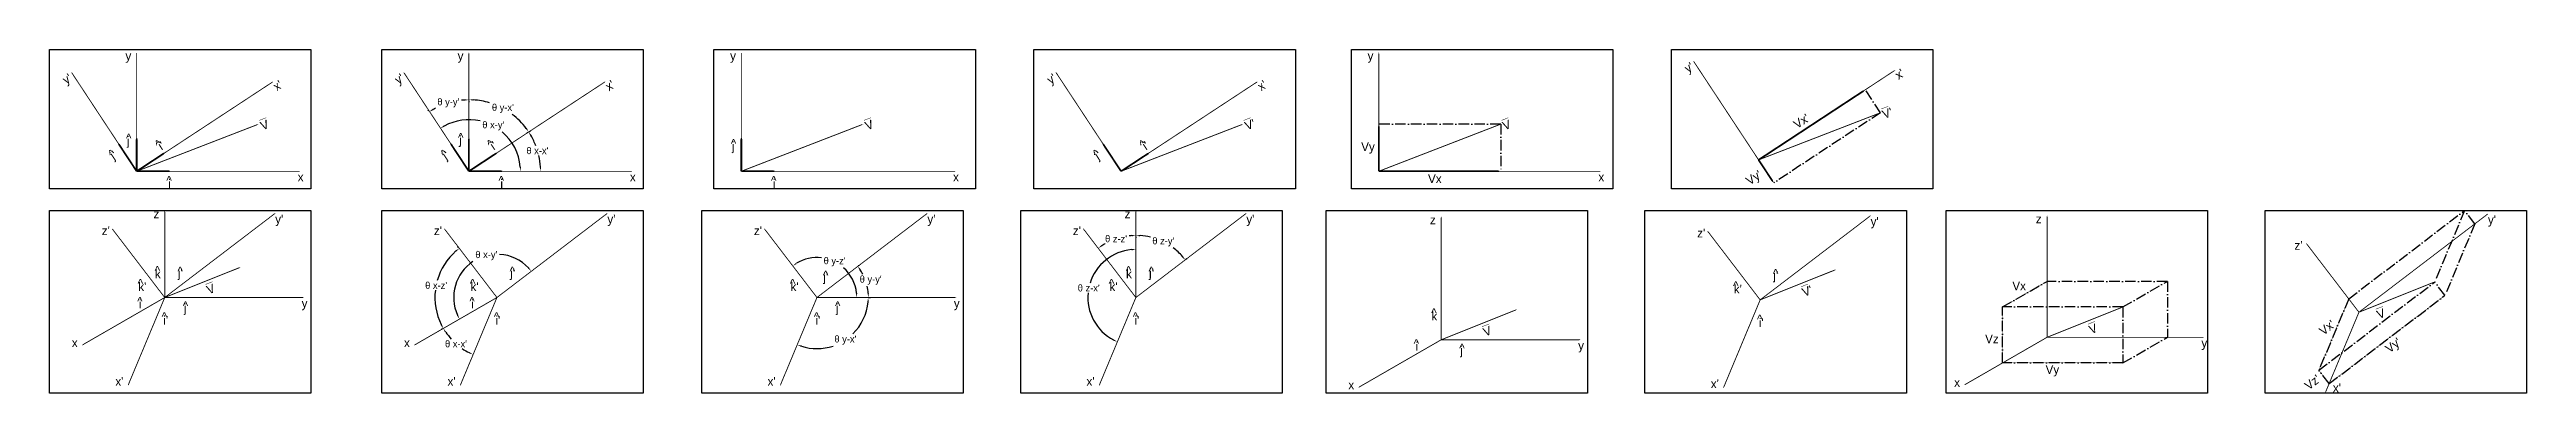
# Model space of a CAD drawing. Header units: millimetres. Extents: x 568 to 1989, y 62 to 261.
import ezdxf

# ---------------------------------------------------------------- set-up
doc = ezdxf.new("R2010")
doc.units = ezdxf.units.MM
doc.header["$LTSCALE"] = 0.5
doc.linetypes.add('ACAD_ISO10W100', pattern=[18, 12, -3, 0, -3])
doc.layers.add('t3', color=1, linetype='Continuous', plot=False)
doc.styles.add('ComciSans', font='comic.ttf')
doc.styles.get("Standard").update_dxf_attribs({"font": 'arial.ttf'})
doc.dimstyles.new('ISO-25', dxfattribs={"dimtxt": 2.5, "dimasz": 2.5, "dimexe": 1.25, "dimexo": 0.625, "dimtad": 1, "dimtih": 1, "dimtoh": 1, "dimtxsty": 'Standard', "dimcen": 2.5, "dimadec": 0, "dimazin": 0, "dimtfac": 1, "dimtmove": 0, "dimatfit": 3, "dimfxl": 1, "dimarcsym": 0})

# ---------------------------------------------------------------- blocks, each defined once
blk = doc.blocks.new('*D42')
at = {"color": 0, "lineweight": -2, "transparency": 16777216}
for start, end in [(77.5061, 118.5026), (4.8392, 49.7661)]:
    blk.add_arc((808.7, 190.6), 29.6, start, end, dxfattribs=at)
at = {"color": 0, "transparency": 16777216}
for points in [[(794.8, 216.3), (794.3, 217), (792.4, 215.3)], [(838.6, 193.1), (837.8, 193.1), (838.3, 190.6)]]:
    blk.add_solid(points, dxfattribs=at)
at = {"layer": 'Defpoints', "color": 0, "transparency": 16777216}
for p in [(792.4, 215.3), (831, 210.1), (808.7, 190.6), (808.7, 190.6), (838.3, 190.6)]:
    blk.add_point(p, dxfattribs=at)
at = {"color": 0, "transparency": 16777216, "insert": (822.7, 216.7), "char_height": 2, "attachment_point": 5}
blk.add_mtext("{\\fSymbol|b0|i0|c2|p18;\\H2x;q \\fComic Sans MS|b0|i0|c0|p66;x-y'}", dxfattribs=at)
blk = doc.blocks.new('*D46')
at = {"color": 0, "lineweight": -2, "transparency": 16777216}
blk.add_line((843.5, 213.5), (844, 213.9), dxfattribs=at)
for start, end in [(20.6999, 29.8533), (3.4885, 12.7252)]:
    blk.add_arc((808.7, 190.6), 41.1, start, end, dxfattribs=at)
at = {"color": 0, "transparency": 16777216}
for points in [[(843.9, 210.8), (844.7, 211.3), (843, 213.2)], [(850.1, 193.1), (849.3, 193.1), (849.8, 190.6)]]:
    blk.add_solid(points, dxfattribs=at)
at = {"layer": 'Defpoints', "color": 0, "transparency": 16777216}
for p in [(843, 213.2), (808.7, 190.6), (808.7, 190.6), (849, 198.5), (849.8, 190.6)]:
    blk.add_point(p, dxfattribs=at)
at = {"color": 0, "transparency": 16777216, "insert": (848, 202.4), "char_height": 2, "attachment_point": 5}
blk.add_mtext("{\\fSymbol|b0|i0|c2|p18;\\H2x;q \\fComic Sans MS|b0|i0|c0|p66;x-x'}", dxfattribs=at)
blk = doc.blocks.new('*D47')
at = {"color": 0, "lineweight": -2, "transparency": 16777216}
for p, q in [((808.7, 231), (808.7, 230.4)), ((842.5, 212.8), (841.9, 212.5))]:
    blk.add_line(p, q, dxfattribs=at)
for start, end in [(73.2407, 86.5111), (36.8308, 52.7496)]:
    blk.add_arc((808.7, 190.6), 41.1, start, end, dxfattribs=at)
at = {"color": 0, "transparency": 16777216}
for points in [[(811.2, 231.2), (811.2, 232), (808.7, 231.7)], [(841.9, 215.5), (841.2, 215), (843, 213.2)]]:
    blk.add_solid(points, dxfattribs=at)
at = {"layer": 'Defpoints', "color": 0, "transparency": 16777216}
for p in [(808.7, 231.7), (833.8, 223.1), (843, 213.2), (808.7, 190.6)]:
    blk.add_point(p, dxfattribs=at)
at = {"color": 0, "transparency": 16777216, "insert": (828.2, 226.7), "char_height": 2, "attachment_point": 5}
blk.add_mtext("{\\fSymbol|b0|i0|c2|p18;\\H2x;q \\fComic Sans MS|b0|i0|c0|p66;y-x'}", dxfattribs=at)
blk = doc.blocks.new('*D48')
at = {"color": 0, "lineweight": -2, "transparency": 16777216}
for p, q in [((808.7, 231), (808.7, 230.4)), ((785.8, 225.4), (785.4, 225.9))]:
    blk.add_line(p, q, dxfattribs=at)
for start, end in [(93.491, 96.0444), (117.9337, 119.8509)]:
    blk.add_arc((808.7, 190.6), 41, start, end, dxfattribs=at)
at = {"color": 0, "transparency": 16777216}
for points in [[(806.2, 232), (806.2, 231.2), (808.7, 231.6)], [(788.5, 225.8), (788, 226.6), (786.1, 224.9)]]:
    blk.add_solid(points, dxfattribs=at)
at = {"layer": 'Defpoints', "color": 0, "transparency": 16777216}
for p in [(800.8, 230.9), (808.7, 231.6), (786.1, 224.9), (808.7, 190.6)]:
    blk.add_point(p, dxfattribs=at)
at = {"color": 0, "transparency": 16777216, "insert": (796.9, 229.9), "char_height": 2, "attachment_point": 5}
blk.add_mtext("{\\fSymbol|b0|i0|c2|p18;\\H2x;q \\fComic Sans MS|b0|i0|c0|p66;y-y'}", dxfattribs=at)
blk = doc.blocks.new('*D58')
at = {"color": 0, "lineweight": -2, "transparency": 16777216}
for p, q in [((802.8, 146.8), (802.4, 147.3)), ((793.5, 100), (792.9, 99.7))]:
    blk.add_line(p, q, dxfattribs=at)
for start, end in [(131.4, 164.0779), (173.2211, 205.9722)]:
    blk.add_arc((824.8, 118.1), 35.6, start, end, dxfattribs=at)
at = {"color": 0, "transparency": 16777216}
for points in [[(801, 145.1), (801.5, 144.4), (803.2, 146.3)], [(793.2, 102.7), (792.4, 102.3), (794, 100.3)]]:
    blk.add_solid(points, dxfattribs=at)
at = {"layer": 'Defpoints', "color": 0, "transparency": 16777216}
for p in [(803.2, 146.3), (792.6, 133.1), (824.8, 118.1), (794, 100.3)]:
    blk.add_point(p, dxfattribs=at)
at = {"color": 0, "transparency": 16777216, "insert": (789.9, 125), "char_height": 2, "attachment_point": 5}
blk.add_mtext("{\\fSymbol|b0|i0|c2|p18;\\H2x;q \\fComic Sans MS|b0|i0|c0|p66;x-z'}", dxfattribs=at)
blk = doc.blocks.new('*D59')
at = {"color": 0, "lineweight": -2, "transparency": 16777216}
for start, end in [(43.1517, 86.4441), (123.6861, 204.2205)]:
    blk.add_arc((824.8, 118.1), 24.8, start, end, dxfattribs=at)
at = {"color": 0, "transparency": 16777216}
for points in [[(843.2, 135.3), (842.6, 134.8), (844.5, 133.1)], [(802.5, 108.1), (801.8, 107.7), (803.3, 105.7)]]:
    blk.add_solid(points, dxfattribs=at)
at = {"layer": 'Defpoints', "color": 0, "transparency": 16777216}
for p in [(884.4, 163.6), (802.8, 129.5), (824.8, 118.1), (824.8, 118.1), (803.3, 105.7)]:
    blk.add_point(p, dxfattribs=at)
at = {"color": 0, "transparency": 16777216, "insert": (818.7, 142.1), "char_height": 2, "attachment_point": 5}
blk.add_mtext("{\\fSymbol|b0|i0|c2|p18;\\H2x;q \\fComic Sans MS|b0|i0|c0|p66;x-y'}", dxfattribs=at)
blk = doc.blocks.new('*D61')
at = {"color": 0, "lineweight": -2, "transparency": 16777216}
for start, end in [(314.4057, 355.125), (252.2472, 288.2362)]:
    blk.add_arc((1008.4, 118.1), 29.4, start, end, dxfattribs=at)
at = {"color": 0, "transparency": 16777216}
for points in [[(1037.3, 115.6), (1038.1, 115.5), (1037.8, 118.1)], [(999.3, 89.7), (999.6, 90.5), (997.1, 90.9)]]:
    blk.add_solid(points, dxfattribs=at)
at = {"layer": 'Defpoints', "color": 0, "transparency": 16777216}
for p in [(1008.4, 118.1), (1008.4, 118.1), (1083.4, 118.1), (997.1, 90.9), (1015.9, 89.7)]:
    blk.add_point(p, dxfattribs=at)
at = {"color": 0, "transparency": 16777216, "insert": (1024.7, 93.6), "char_height": 2, "attachment_point": 5}
blk.add_mtext("{\\fSymbol|b0|i0|c2|p18;\\H2x;q \\fComic Sans MS|b0|i0|c0|p66;y-x'}", dxfattribs=at)
blk = doc.blocks.new('*D62')
at = {"color": 0, "lineweight": -2, "transparency": 16777216}
for p, q in [((1032.3, 136.4), (1032.8, 136.7)), ((1038.4, 118.1), (1039.1, 118.1))]:
    blk.add_line(p, q, dxfattribs=at)
for start, end in [(27.0271, 32.5175), (4.8547, 12.7102)]:
    blk.add_arc((1008.4, 118.1), 29.5, start, end, dxfattribs=at)
at = {"color": 0, "transparency": 16777216}
for points in [[(1032.9, 133.7), (1033.6, 134.2), (1031.8, 136)], [(1038.2, 120.6), (1037.4, 120.5), (1037.9, 118.1)]]:
    blk.add_solid(points, dxfattribs=at)
at = {"layer": 'Defpoints', "color": 0, "transparency": 16777216}
for p in [(1031.8, 136), (1035.2, 130.5), (1008.4, 118.1), (1037.8, 118.1)]:
    blk.add_point(p, dxfattribs=at)
at = {"color": 0, "transparency": 16777216, "insert": (1039.2, 128), "char_height": 2, "attachment_point": 5}
blk.add_mtext("{\\fSymbol|b0|i0|c2|p18;\\H2x;q \\fComic Sans MS|b0|i0|c0|p66;y-y'}", dxfattribs=at)
blk = doc.blocks.new('*D63')
at = {"color": 0, "lineweight": -2, "transparency": 16777216}
for start, end in [(83.3677, 121.1088), (6.2633, 48.1768)]:
    blk.add_arc((1008.4, 118.1), 22.9, start, end, dxfattribs=at)
at = {"color": 0, "transparency": 16777216}
for points in [[(996.8, 137.3), (996.3, 138), (994.5, 136.2)], [(1031.5, 120.6), (1030.7, 120.5), (1031.3, 118.1)]]:
    blk.add_solid(points, dxfattribs=at)
at = {"layer": 'Defpoints', "color": 0, "transparency": 16777216}
for p in [(994.5, 136.2), (1025.3, 133.5), (1008.4, 118.1), (1008.4, 118.1), (1035.9, 118.1)]:
    blk.add_point(p, dxfattribs=at)
at = {"color": 0, "transparency": 16777216, "insert": (1018.5, 138.6), "char_height": 2, "attachment_point": 5}
blk.add_mtext("{\\fSymbol|b0|i0|c2|p18;\\H2x;q \\fComic Sans MS|b0|i0|c0|p66;y-z'}", dxfattribs=at)
blk = doc.blocks.new('*D64')
at = {"color": 0, "lineweight": -2, "transparency": 16777216}
for start, end in [(119.6342, 123.3474), (94.0248, 96.2182)]:
    blk.add_arc((1191.4, 118.1), 35.6, start, end, dxfattribs=at)
at = {"color": 0, "transparency": 16777216}
for points in [[(1172, 147.5), (1171.6, 148.1), (1169.8, 146.4)], [(1188.9, 154), (1188.9, 153.2), (1191.4, 153.7)]]:
    blk.add_solid(points, dxfattribs=at)
at = {"layer": 'Defpoints', "color": 0, "transparency": 16777216}
for p in [(1169.8, 146.4), (1183.7, 152.8), (1191.4, 153.7), (1191.4, 118.1), (1191.4, 118.1)]:
    blk.add_point(p, dxfattribs=at)
at = {"color": 0, "transparency": 16777216, "insert": (1180, 151.8), "char_height": 2, "attachment_point": 5}
blk.add_mtext("{\\fSymbol|b0|i0|c2|p18;\\H2x;q \\fComic Sans MS|b0|i0|c0|p66;z-z'}", dxfattribs=at)
blk = doc.blocks.new('*D65')
at = {"color": 0, "lineweight": -2, "transparency": 16777216}
for p, q in [((1191.4, 153), (1191.4, 152.4)), ((1220.1, 140), (1220.6, 140.4))]:
    blk.add_line(p, q, dxfattribs=at)
for start, end in [(76.5534, 85.9742), (41.3979, 53.0523)]:
    blk.add_arc((1191.4, 118.1), 35.6, start, end, dxfattribs=at)
at = {"color": 0, "transparency": 16777216}
for points in [[(1193.8, 153.1), (1193.9, 154), (1191.4, 153.7)], [(1218.4, 141.9), (1217.7, 141.3), (1219.6, 139.7)]]:
    blk.add_solid(points, dxfattribs=at)
at = {"layer": 'Defpoints', "color": 0, "transparency": 16777216}
for p in [(1191.4, 153.7), (1211.8, 147.2), (1219.6, 139.7), (1191.4, 118.1)]:
    blk.add_point(p, dxfattribs=at)
at = {"color": 0, "transparency": 16777216, "insert": (1207.1, 150), "char_height": 2, "attachment_point": 5}
blk.add_mtext("{\\fSymbol|b0|i0|c2|p18;\\H2x;q \\fComic Sans MS|b0|i0|c0|p66;z-y'}", dxfattribs=at)
blk = doc.blocks.new('*D66')
at = {"color": 0, "lineweight": -2, "transparency": 16777216}
for start, end in [(95.1914, 162.7289), (174.5213, 242.1807)]:
    blk.add_arc((1191.4, 118.1), 27.6, start, end, dxfattribs=at)
at = {"color": 0, "transparency": 16777216}
for points in [[(1188.8, 146), (1188.9, 145.1), (1191.4, 145.7)], [(1178.7, 94), (1178.3, 93.3), (1180.7, 92.6)]]:
    blk.add_solid(points, dxfattribs=at)
at = {"layer": 'Defpoints', "color": 0, "transparency": 16777216}
for p in [(1191.4, 153.7), (1169.5, 134.9), (1191.4, 118.1), (1191.4, 118.1), (1177.7, 85.2)]:
    blk.add_point(p, dxfattribs=at)
at = {"color": 0, "transparency": 16777216, "insert": (1164.3, 123.5), "char_height": 2, "attachment_point": 5}
blk.add_mtext("{\\fSymbol|b0|i0|c2|p18;\\H2x;q \\fComic Sans MS|b0|i0|c0|p66;z-x'}", dxfattribs=at)
blk = doc.blocks.new('*D73')
at = {"color": 0, "lineweight": -2, "transparency": 16777216}
for start, end in [(214.0351, 222.3823), (235.9075, 243.3371)]:
    blk.add_arc((824.8, 118.1), 35.5, start, end, dxfattribs=at)
at = {"color": 0, "transparency": 16777216}
for points in [[(795, 98), (795.7, 98.4), (794, 100.3)], [(809, 86.7), (808.7, 86), (811.1, 85.3)]]:
    blk.add_solid(points, dxfattribs=at)
at = {"layer": 'Defpoints', "color": 0, "transparency": 16777216}
for p in [(824.8, 118.1), (824.8, 118.1), (794, 100.3), (798.6, 94.1), (811.1, 85.3)]:
    blk.add_point(p, dxfattribs=at)
at = {"color": 0, "transparency": 16777216, "insert": (801.3, 91.4), "char_height": 2, "attachment_point": 5}
blk.add_mtext("{\\fSymbol|b0|i0|c2|p18;\\H2x;q \\fComic Sans MS|b0|i0|c0|p66;x-x'}", dxfattribs=at)

msp = doc.modelspace()

# ---------------------------------------------------------------- linework, layer by layer
at = {"linetype": 'ACAD_ISO10W100'}
for p, q in [((1618.561, 224.235), (1609.869, 237.446)), ((1400.696, 217.69), (1330.757, 217.69)), ((1400.696, 217.69), (1400.696, 190.606)), ((1618.561, 224.235), (1557.314, 183.939)), ((1887.208, 117.29), (1953.661, 168.046)), ((1953.661, 168.046), (1936.556, 127.009)), ((1959.529, 160.364), (1942.423, 119.327)), ((1959.529, 160.364), (1953.661, 168.046)), ((1688.618, 112.609), (1714.148, 127.349)), ((1783.157, 127.349), (1714.148, 127.349)), ((1757.627, 112.609), (1783.157, 127.349)), ((1783.157, 127.349), (1783.157, 95.208)), ((1870.103, 76.254), (1936.556, 127.009)), ((1887.208, 117.29), (1870.103, 76.254)), ((1875.971, 68.571), (1942.423, 119.327)), ((1942.423, 119.327), (1936.556, 127.009)), ((1757.627, 112.609), (1688.618, 112.609)), ((1688.618, 80.468), (1688.618, 112.609)), ((1757.627, 112.609), (1757.627, 80.468)), ((1757.627, 80.468), (1783.157, 95.208)), ((1757.627, 80.468), (1688.618, 80.468)), ((1875.971, 68.571), (1870.103, 76.254))]:
    msp.add_line(p, q, dxfattribs=at)
for points in [[(618.097, 190.606, 0.5, 0.5, 0), (618.097, 253.891, 3, 0, 0), (618.097, 258.891, 0, 0, 0)], [(808.687, 190.606, 0.5, 0.5, 0), (808.687, 253.891, 3, 0, 0), (808.687, 258.891, 0, 0, 0)], [(965.014, 190.606, 0.5, 0.5, 0), (965.014, 253.891, 3, 0, 0), (965.014, 258.891, 0, 0, 0)], [(1330.757, 190.606, 0.5, 0.5, 0), (1330.757, 253.891, 3, 0, 0), (1330.757, 258.891, 0, 0, 0)], [(618.097, 190.606, 0.5, 0.5, 0), (706.935, 190.606, 3, 0, 0), (711.935, 190.606, 0, 0, 0)], [(808.687, 190.606, 0.5, 0.5, 0), (897.526, 190.606, 3, 0, 0), (902.526, 190.606, 0, 0, 0)], [(965.014, 190.606, 0.5, 0.5, 0), (1082.94, 190.606, 3, 0, 0), (1087.94, 190.606, 0, 0, 0)], [(1330.757, 190.606, 0.5, 0.5, 0), (1453.179, 190.606, 3, 0, 0), (1458.179, 190.606, 0, 0, 0)], [(634.192, 118.063, 0.5, 0.5, 0), (634.192, 163.063, 3, 0, 0), (634.192, 168.063, 0, 0, 0)], [(1191.366, 118.063, 0.5, 0.5, 0), (1191.366, 163.063, 3, 0, 0), (1191.366, 168.063, 0, 0, 0)], [(1366.56, 93.793, 0.5, 0.5, 0), (1366.56, 159.64, 3, 0, 0), (1366.56, 164.64, 0, 0, 0)], [(1714.148, 95.208, 0.5, 0.5, 0), (1714.148, 160.208, 3, 0, 0), (1714.148, 165.208, 0, 0, 0)], [(634.192, 118.063, 0.5, 0.5, 0), (590.891, 93.063, 3, 0, 0), (586.561, 90.563, 0, 0, 0)], [(634.192, 118.063, 0.5, 0.5, 0), (709.192, 118.063, 3, 0, 0), (714.192, 118.063, 0, 0, 0)], [(824.783, 118.063, 0.5, 0.5, 0), (781.482, 93.063, 3, 0, 0), (777.152, 90.563, 0, 0, 0)], [(1008.384, 118.063, 0.5, 0.5, 0), (1083.384, 118.063, 3, 0, 0), (1088.384, 118.063, 0, 0, 0)], [(1366.56, 93.793, 0.5, 0.5, 0), (1323.259, 68.793, 3, 0, 0), (1318.929, 66.293, 0, 0, 0)], [(1366.56, 93.793, 0.5, 0.5, 0), (1441.56, 93.793, 3, 0, 0), (1446.56, 93.793, 0, 0, 0)], [(1714.148, 95.208, 0.5, 0.5, 0), (1670.846, 70.208, 3, 0, 0), (1666.516, 67.708, 0, 0, 0)], [(1714.148, 95.208, 0.5, 0.5, 0), (1799.148, 95.208, 3, 0, 0), (1804.148, 95.208, 0, 0, 0)]]:
    msp.add_lwpolyline(points, format="xyseb")
at = {"color": 30, "true_color": 0xf8991e}
for points in [[(618.097, 190.606, 0.5, 0.5, 0), (583.313, 243.475, 3, 0, 0), (580.565, 247.652, 0, 0, 0)], [(618.097, 190.606, 0.5, 0.5, 0), (692.313, 239.434, 3, 0, 0), (696.49, 242.182, 0, 0, 0)], [(808.687, 190.606, 0.5, 0.5, 0), (773.903, 243.475, 3, 0, 0), (771.155, 247.652, 0, 0, 0)], [(808.687, 190.606, 0.5, 0.5, 0), (882.904, 239.434, 3, 0, 0), (887.081, 242.182, 0, 0, 0)], [(1182.879, 190.606, 0.5, 0.5, 0), (1148.095, 243.475, 3, 0, 0), (1145.347, 247.652, 0, 0, 0)], [(1182.879, 190.606, 0.5, 0.5, 0), (1257.096, 239.434, 3, 0, 0), (1261.273, 242.182, 0, 0, 0)], [(1548.622, 197.151, 0.5, 0.5, 0), (1513.838, 250.02, 3, 0, 0), (1511.09, 254.197, 0, 0, 0)], [(1548.622, 197.151, 0.5, 0.5, 0), (1622.839, 245.98, 3, 0, 0), (1627.016, 248.728, 0, 0, 0)]]:
    msp.add_lwpolyline(points, format="xyseb", dxfattribs=at)
at = {"color": 85, "true_color": 0x58ba48}
for points in [[(1609.869, 237.446, 0, 3, 0), (1605.692, 234.698, 1, 1, 0), (1548.622, 197.151, 1, 1, 0)], [(1618.991, 226.394, 0.25, 0.25, 0), (1621.788, 227.477, 1, 0, 0), (1623.187, 228.019, 0, 0, 0)], [(1618.991, 226.394, 0.25, 0.25, 0), (1621.788, 227.477, 1, 0, 0), (1623.187, 228.019, 0, 0, 0)], [(618.097, 190.606, 0.5, 0.5, 0), (683.373, 215.884, 3, 0, 0), (688.036, 217.69, 0, 0, 0)], [(688.465, 219.849, 0.25, 0.25, 0), (691.263, 220.932, 1, 0, 0), (692.662, 221.474, 0, 0, 0)], [(965.014, 190.606, 0.5, 0.5, 0), (1030.29, 215.884, 3, 0, 0), (1034.953, 217.69, 0, 0, 0)], [(1035.382, 219.849, 0.25, 0.25, 0), (1038.18, 220.932, 1, 0, 0), (1039.579, 221.474, 0, 0, 0)], [(1182.879, 190.606, 0.5, 0.5, 0), (1248.156, 215.884, 3, 0, 0), (1252.818, 217.69, 0, 0, 0)], [(1253.248, 219.849, 0.25, 0.25, 0), (1256.045, 220.932, 1, 0, 0), (1257.444, 221.474, 0, 0, 0)], [(1330.757, 190.606, 0.5, 0.5, 0), (1396.033, 215.884, 3, 0, 0), (1400.696, 217.69, 0, 0, 0)], [(1330.757, 217.69, 0, 3, 0), (1330.757, 212.69, 1, 1, 0), (1330.757, 190.606, 1, 1, 0)], [(1401.125, 219.849, 0.25, 0.25, 0), (1403.923, 220.932, 1, 0, 0), (1405.322, 221.474, 0, 0, 0)], [(1548.622, 197.151, 0.5, 0.5, 0), (1613.898, 222.429, 3, 0, 0), (1618.561, 224.235, 0, 0, 0)], [(1400.696, 190.606, 0, 3, 0), (1395.696, 190.606, 1, 1, 0), (1330.757, 190.606, 1, 1, 0)], [(1557.314, 183.939, 0, 3, 0), (1554.566, 188.116, 1, 1, 0), (1548.622, 197.151, 1, 1, 0)], [(634.192, 118.063, 0.5, 0.5, 0), (673.03, 133.607, 3, 0, 0), (677.672, 135.465, 0, 0, 0)], [(1549.542, 116.705, 0.5, 0.5, 0), (1588.379, 132.249, 3, 0, 0), (1593.021, 134.106, 0, 0, 0)], [(1688.618, 112.609, 0, 2, 0), (1692.948, 115.109, 0.25, 0.25, 0), (1714.148, 127.349, 0.25, 0.25, 0)], [(1893.076, 109.608, 0.5, 0.5, 0), (1931.914, 125.151, 3, 0, 0), (1936.556, 127.009, 0, 0, 0)], [(657.631, 125.588, 0.25, 0.25, 0), (660.428, 126.671, 1, 0, 0), (661.827, 127.213, 0, 0, 0)], [(657.631, 125.588, 0.25, 0.25, 0), (660.428, 126.671, 1, 0, 0), (661.827, 127.213, 0, 0, 0)], [(1572.98, 124.229, 0.25, 0.25, 0), (1575.778, 125.313, 1, 0, 0), (1577.176, 125.854, 0, 0, 0)], [(1572.98, 124.229, 0.25, 0.25, 0), (1575.778, 125.313, 1, 0, 0), (1577.176, 125.854, 0, 0, 0)], [(1714.148, 95.208, 0.5, 0.5, 0), (1752.985, 110.751, 3, 0, 0), (1757.627, 112.609, 0, 0, 0)], [(1870.103, 76.254, 0, 3, 0), (1872.027, 80.869, 0.25, 0.25, 0), (1887.208, 117.29, 0.25, 0.25, 0)], [(1942.423, 119.327, 0, 3, 0), (1938.45, 116.292, 0.25, 0.25, 0), (1875.971, 68.571, 0.25, 0.25, 0)], [(1366.56, 93.793, 0.5, 0.5, 0), (1405.398, 109.336, 3, 0, 0), (1410.04, 111.194, 0, 0, 0)], [(1389.999, 101.317, 0.25, 0.25, 0), (1392.796, 102.4, 1, 0, 0), (1394.195, 102.942, 0, 0, 0)], [(1389.999, 101.317, 0.25, 0.25, 0), (1392.796, 102.4, 1, 0, 0), (1394.195, 102.942, 0, 0, 0)], [(1688.618, 112.609, 0, 2, 0), (1688.618, 107.609, 0.25, 0.25, 0), (1688.618, 80.468, 0.25, 0.25, 0)], [(1737.586, 102.732, 0.25, 0.25, 0), (1740.384, 103.815, 1, 0, 0), (1741.782, 104.357, 0, 0, 0)], [(1737.586, 102.732, 0.25, 0.25, 0), (1740.384, 103.815, 1, 0, 0), (1741.782, 104.357, 0, 0, 0)], [(1902.727, 111.356, 0.25, 0.25, 0), (1905.524, 112.439, 1, 0, 0), (1906.923, 112.981, 0, 0, 0)], [(1902.727, 111.356, 0.25, 0.25, 0), (1905.524, 112.439, 1, 0, 0), (1906.923, 112.981, 0, 0, 0)], [(1757.627, 80.468, 0, 2, 0), (1752.627, 80.468, 0.25, 0.25, 0), (1688.618, 80.468, 0.25, 0.25, 0)], [(1870.103, 76.254, 0, 3, 0), (1873.138, 72.28, 0.25, 0.25, 0), (1875.971, 68.571, 0.25, 0.25, 0)]]:
    msp.add_lwpolyline(points, format="xyseb", dxfattribs=at)
at = {"color": 5}
for points in [[(618.097, 190.606, 1, 1, 0), (609.852, 203.137, 3, 0, 0), (607.104, 207.314, 0, 0, 0)], [(618.097, 190.606, 1, 1, 0), (630.628, 198.85, 3, 0, 0), (634.805, 201.598, 0, 0, 0)], [(808.687, 190.606, 1, 1, 0), (800.443, 203.137, 3, 0, 0), (797.695, 207.314, 0, 0, 0)], [(808.687, 190.606, 1, 1, 0), (821.218, 198.85, 3, 0, 0), (825.395, 201.598, 0, 0, 0)], [(1182.879, 190.606, 1, 1, 0), (1174.635, 203.137, 3, 0, 0), (1171.887, 207.314, 0, 0, 0)], [(1182.879, 190.606, 1, 1, 0), (1195.41, 198.85, 3, 0, 0), (1199.587, 201.598, 0, 0, 0)], [(634.192, 118.063, 0.5, 0.5, 0), (628.122, 126.01, 2.5, 0, 0), (625.088, 129.984, 0, 0, 0)], [(634.192, 118.063, 0.5, 0.5, 0), (642.139, 124.133, 2.5, 0, 0), (646.113, 127.168, 0, 0, 0)], [(824.783, 118.063, 0.5, 0.5, 0), (818.713, 126.01, 2.5, 0, 0), (815.678, 129.984, 0, 0, 0)], [(824.783, 118.063, 0.5, 0.5, 0), (832.73, 124.133, 2.5, 0, 0), (836.704, 127.168, 0, 0, 0)], [(1008.384, 118.063, 0.5, 0.5, 0), (1002.314, 126.01, 2.5, 0, 0), (999.279, 129.984, 0, 0, 0)], [(1008.384, 118.063, 0.5, 0.5, 0), (1016.331, 124.133, 2.5, 0, 0), (1020.305, 127.168, 0, 0, 0)], [(1191.366, 118.063, 0.5, 0.5, 0), (1185.296, 126.01, 2.5, 0, 0), (1182.261, 129.984, 0, 0, 0)], [(1191.366, 118.063, 0.5, 0.5, 0), (1199.313, 124.133, 2.5, 0, 0), (1203.286, 127.168, 0, 0, 0)], [(1549.542, 116.705, 0.5, 0.5, 0), (1543.472, 124.652, 2.5, 0, 0), (1540.437, 128.626, 0, 0, 0)], [(634.192, 118.063, 0.5, 0.5, 0), (630.345, 108.833, 2.5, 0, 0), (628.421, 104.218, 0, 0, 0)], [(824.783, 118.063, 0.5, 0.5, 0), (820.936, 108.833, 2.5, 0, 0), (819.012, 104.218, 0, 0, 0)], [(1008.384, 118.063, 0.5, 0.5, 0), (1004.537, 108.833, 2.5, 0, 0), (1002.613, 104.218, 0, 0, 0)], [(1191.366, 118.063, 0.5, 0.5, 0), (1187.518, 108.833, 2.5, 0, 0), (1185.595, 104.218, 0, 0, 0)], [(1549.542, 116.705, 0.5, 0.5, 0), (1545.694, 107.475, 2.5, 0, 0), (1543.77, 102.86, 0, 0, 0)], [(1549.542, 116.705, 0.5, 0.5, 0), (1557.489, 122.775, 2.5, 0, 0), (1561.462, 125.81, 0, 0, 0)]]:
    msp.add_lwpolyline(points, format="xyseb", dxfattribs=at)
at = {"color": 1}
for points in [[(618.097, 190.606, 1, 1, 0), (618.097, 205.606, 3, 0, 0), (618.097, 210.606, 0, 0, 0)], [(808.687, 190.606, 1, 1, 0), (808.687, 205.606, 3, 0, 0), (808.687, 210.606, 0, 0, 0)], [(965.014, 190.606, 1, 1, 0), (965.014, 205.606, 3, 0, 0), (965.014, 210.606, 0, 0, 0)], [(618.097, 190.606, 1, 1, 0), (633.097, 190.606, 3, 0, 0), (638.097, 190.606, 0, 0, 0)], [(808.687, 190.606, 1, 1, 0), (823.687, 190.606, 3, 0, 0), (828.687, 190.606, 0, 0, 0)], [(965.014, 190.606, 1, 1, 0), (980.014, 190.606, 3, 0, 0), (985.014, 190.606, 0, 0, 0)], [(634.192, 118.063, 0.5, 0.5, 0), (634.192, 128.063, 2.5, 0, 0), (634.192, 133.063, 0, 0, 0)], [(1191.366, 118.063, 0.5, 0.5, 0), (1191.366, 128.063, 2.5, 0, 0), (1191.366, 133.063, 0, 0, 0)], [(634.192, 118.063, 0.5, 0.5, 0), (625.532, 113.063, 2.5, 0, 0), (621.202, 110.563, 0, 0, 0)], [(634.192, 118.063, 0.5, 0.5, 0), (644.192, 118.063, 2.5, 0, 0), (649.192, 118.063, 0, 0, 0)], [(824.783, 118.063, 0.5, 0.5, 0), (816.123, 113.063, 2.5, 0, 0), (811.793, 110.563, 0, 0, 0)], [(1008.384, 118.063, 0.5, 0.5, 0), (1018.384, 118.063, 2.5, 0, 0), (1023.384, 118.063, 0, 0, 0)], [(1366.56, 93.793, 0.5, 0.5, 0), (1366.56, 103.793, 2.5, 0, 0), (1366.56, 108.793, 0, 0, 0)], [(1366.56, 93.793, 0.5, 0.5, 0), (1357.9, 88.793, 2.5, 0, 0), (1353.57, 86.293, 0, 0, 0)], [(1366.56, 93.793, 0.5, 0.5, 0), (1376.56, 93.793, 2.5, 0, 0), (1381.56, 93.793, 0, 0, 0)]]:
    msp.add_lwpolyline(points, format="xyseb", dxfattribs=at)
at = {"color": 30}
for points in [[(634.192, 118.063, 0.5, 0.5, 0), (606.878, 153.825, 3, 0, 0), (603.843, 157.799, 0, 0, 0)], [(634.192, 118.063, 0.5, 0.5, 0), (693.796, 163.588, 3, 0, 0), (697.769, 166.623, 0, 0, 0)], [(824.783, 118.063, 0.5, 0.5, 0), (797.468, 153.825, 3, 0, 0), (794.434, 157.799, 0, 0, 0)], [(824.783, 118.063, 0.5, 0.5, 0), (884.386, 163.588, 3, 0, 0), (888.36, 166.623, 0, 0, 0)], [(1008.384, 118.063, 0.5, 0.5, 0), (981.07, 153.825, 3, 0, 0), (978.035, 157.799, 0, 0, 0)], [(1008.384, 118.063, 0.5, 0.5, 0), (1067.987, 163.588, 3, 0, 0), (1071.961, 166.623, 0, 0, 0)], [(1191.366, 118.063, 0.5, 0.5, 0), (1164.051, 153.825, 3, 0, 0), (1161.016, 157.799, 0, 0, 0)], [(1191.366, 118.063, 0.5, 0.5, 0), (1250.969, 163.588, 3, 0, 0), (1254.942, 166.623, 0, 0, 0)], [(1549.542, 116.705, 0.5, 0.5, 0), (1522.227, 152.467, 3, 0, 0), (1519.192, 156.441, 0, 0, 0)], [(1549.542, 116.705, 0.5, 0.5, 0), (1609.145, 162.23, 3, 0, 0), (1613.118, 165.264, 0, 0, 0)], [(1893.076, 109.608, 0.5, 0.5, 0), (1963.312, 163.253, 3, 0, 0), (1967.286, 166.288, 0, 0, 0)], [(1893.076, 109.608, 0.5, 0.5, 0), (1865.762, 145.37, 3, 0, 0), (1862.727, 149.344, 0, 0, 0)], [(634.192, 118.063, 0.5, 0.5, 0), (614.955, 71.912, 3, 0, 0), (613.031, 67.297, 0, 0, 0)], [(824.783, 118.063, 0.5, 0.5, 0), (805.546, 71.912, 3, 0, 0), (803.622, 67.297, 0, 0, 0)], [(1008.384, 118.063, 0.5, 0.5, 0), (989.147, 71.912, 3, 0, 0), (987.223, 67.297, 0, 0, 0)], [(1191.366, 118.063, 0.5, 0.5, 0), (1172.128, 71.912, 3, 0, 0), (1170.205, 67.297, 0, 0, 0)], [(1549.542, 116.705, 0.5, 0.5, 0), (1530.304, 70.554, 3, 0, 0), (1528.381, 65.939, 0, 0, 0)], [(1893.076, 109.608, 0.5, 0.5, 0), (1875.667, 67.842, 3, 0, 0), (1873.743, 63.227, 0, 0, 0)]]:
    msp.add_lwpolyline(points, format="xyseb", dxfattribs=at)
at = {"layer": 't3'}
for points in [[(568.097, 260.606), (718.097, 260.606), (718.097, 180.606), (568.097, 180.606)], [(758.687, 260.606), (908.687, 260.606), (908.687, 180.606), (758.687, 180.606)], [(949.278, 260.606), (1099.278, 260.606), (1099.278, 180.606), (949.278, 180.606)], [(1132.879, 260.606), (1282.879, 260.606), (1282.879, 180.606), (1132.879, 180.606)], [(1315.021, 260.606), (1465.021, 260.606), (1465.021, 180.606), (1315.021, 180.606)], [(1498.622, 260.606), (1648.622, 260.606), (1648.622, 180.606), (1498.622, 180.606)], [(568.097, 168.063), (718.097, 168.063), (718.097, 63.063), (568.097, 63.063)], [(758.687, 168.063), (908.687, 168.063), (908.687, 63.063), (758.687, 63.063)], [(942.289, 168.063), (1092.289, 168.063), (1092.289, 63.063), (942.289, 63.063)], [(1125.27, 168.063), (1275.27, 168.063), (1275.27, 63.063), (1125.27, 63.063)], [(1300.464, 168.063), (1450.464, 168.063), (1450.464, 63.063), (1300.464, 63.063)], [(1483.446, 168.063), (1633.446, 168.063), (1633.446, 63.063), (1483.446, 63.063)], [(1656.204, 168.063), (1806.204, 168.063), (1806.204, 63.063), (1656.204, 63.063)], [(1839.186, 168.063), (1989.186, 168.063), (1989.186, 63.063), (1839.186, 63.063)]]:
    msp.add_lwpolyline(points, close=True, dxfattribs=at)

# ---------------------------------------------------------------- texts
at = {"style": 'ComciSans'}
for s, p in [('y', (611.644, 254.445)), ('y', (802.234, 254.445)), ('y', (958.561, 254.445)), ('y', (1324.304, 254.445)), ('x', (710.481, 184.802)), ('x', (901.071, 184.802)), ('x', (1086.485, 184.802)), ('x', (1456.724, 184.802)), ('z', (627.739, 163.617)), ('z', (1184.913, 163.617)), ('z', (1360.107, 160.193)), ('z', (1707.695, 160.761)), ('y', (712.738, 112.26)), ('y', (1086.929, 112.26)), ('x', (580.886, 89.575)), ('x', (771.476, 89.575)), ('y', (1445.105, 87.989)), ('y', (1802.693, 89.404)), ('x', (1313.253, 65.305)), ('x', (1660.841, 66.719))]:
    msp.add_text(s, height=5, dxfattribs=at).set_placement(p)
at = {"color": 30, "true_color": 0xf8991e, "style": 'ComciSans'}
for s, p in [("y'", (577.618, 240.39)), ("x'", (698.465, 236.534)), ("y'", (768.208, 240.39)), ("x'", (889.055, 236.534)), ("y'", (1142.4, 240.39)), ("x'", (1263.247, 236.534)), ("y'", (1508.143, 246.936)), ("x'", (1628.99, 243.08))]:
    msp.add_text(s, height=5, rotation=33.341825, dxfattribs=at).set_placement(p)
at = {"color": 85, "true_color": 0x58ba48, "style": 'ComciSans'}
for s, rotation, p in [('V', 21.169098, (690.245, 214.08)), ('V', 21.169098, (1037.162, 214.08)), ("V'", 21.169098, (1255.027, 214.08)), ('V', 21.169098, (1402.905, 214.08)), ("Vx'", 33.341825, (1570.752, 214.844)), ("V'", 21.169098, (1620.77, 220.626)), ("Vy'", 33.341825, (1543.433, 182.409)), ('V', 21.169098, (659.41, 119.819)), ("V'", 21.169098, (1574.76, 118.461)), ('V', 21.169098, (1391.778, 95.549)), ('V', 21.169098, (1739.366, 96.964)), ("Vx'", 37.372176, (1872.674, 96.054)), ('V', 21.169098, (1904.506, 105.587)), ("Vy'", 37.372176, (1910.595, 85.907)), ("Vz'", 37.372176, (1864.243, 64.624))]:
    msp.add_text(s, height=5, rotation=rotation, dxfattribs=at).set_placement(p)
at = {"color": 5, "style": 'ComciSans'}
for s, p in [('^ ', (603.968, 197.777)), ("j'", (604.894, 197.007)), ('^ ', (630.707, 203.315)), ("i'", (632.347, 202.548)), ('^ ', (794.559, 197.777)), ("j'", (795.485, 197.007)), ('^ ', (821.145, 203.462)), ("i'", (822.938, 202.548)), ('^ ', (1168.75, 197.777)), ("j'", (1169.677, 197.007)), ('^ ', (1195.368, 203.267)), ("i'", (1197.129, 202.548))]:
    msp.add_text(s, height=5, rotation=33.341825, dxfattribs=at).set_placement(p)
at = {"color": 1, "style": 'ComciSans'}
for s, p in [('^ ', (611.944, 207.148)), ('j', (612.55, 205.591)), ('^ ', (802.445, 207.591)), ('j', (803.051, 206.033)), ('^ ', (958.964, 204.066)), ('j', (959.57, 202.509)), ('^ ', (635.119, 182.902)), ('i', (636.168, 181.018)), ('^ ', (825.709, 182.902)), ('i', (826.758, 181.018)), ('^ ', (982.036, 182.902)), ('i', (983.085, 181.018)), ('^ ', (628.415, 131.109)), ('k', (628.551, 129.131)), ('^ ', (1185.588, 131.109)), ('k', (1185.724, 129.131)), ('^ ', (618.359, 113.388)), ('i', (619.424, 111.761)), ('^ ', (644.522, 110.803)), ('j', (645.136, 109.455)), ('^ ', (808.95, 113.388)), ('i', (810.014, 111.761)), ('^ ', (1018.713, 110.803)), ('j', (1019.327, 109.455)), ('^ ', (1360.783, 106.838)), ('k', (1360.919, 104.861)), ('^ ', (1350.727, 89.118)), ('i', (1351.791, 87.49)), ('^ ', (1376.889, 86.532)), ('j', (1377.503, 85.185))]:
    msp.add_text(s, height=5, dxfattribs=at).set_placement(p)
at = {"color": 85, "true_color": 0x58ba48, "style": 'ComciSans'}
for s, p in [('Vy', (1320.619, 202.216)), ('Vx', (1358.969, 183.833)), ('Vx', (1694.218, 122.255)), ('Vz', (1678.6, 91.774)), ('Vy', (1713.287, 74.175))]:
    msp.add_text(s, height=5, dxfattribs=at).set_placement(p)
at = {"color": 30, "style": 'ComciSans'}
for s, p in [("z'", (598.047, 153.966)), ("y'", (697.57, 160.604)), ("z'", (788.638, 153.966)), ("y'", (888.16, 160.604)), ("z'", (972.239, 153.966)), ("y'", (1071.762, 160.604)), ("z'", (1155.22, 153.966)), ("y'", (1254.743, 160.604)), ("z'", (1513.396, 152.608)), ("y'", (1612.919, 159.246)), ("y'", (1967.086, 160.27)), ("z'", (1856.062, 145.51)), ("x'", (605.852, 67.36)), ("x'", (796.443, 67.36)), ("x'", (980.044, 67.36)), ("x'", (1163.025, 67.36)), ("x'", (1521.201, 66.001)), ("x'", (1878.146, 63.666))]:
    msp.add_text(s, height=5, dxfattribs=at).set_placement(p)
at = {"color": 5, "style": 'ComciSans'}
for s, p in [('^ ', (618.632, 123.72)), ('^ ', (641.474, 130.755)), ("j'", (641.738, 129.617)), ('^ ', (809.223, 123.72)), ('^ ', (832.064, 130.755)), ("j'", (832.328, 129.617)), ('^ ', (992.824, 123.72)), ('^ ', (1011.796, 128.45)), ("j'", (1012.06, 127.313)), ('^ ', (1175.806, 123.72)), ('^ ', (1198.647, 130.755)), ("j'", (1198.911, 129.617)), ('^ ', (1556.823, 129.397)), ("j'", (1557.087, 128.259)), ("k'", (619.048, 121.743)), ("k'", (809.639, 121.743)), ("k'", (993.24, 121.743)), ("k'", (1176.222, 121.743)), ('^ ', (1533.981, 122.362)), ("k'", (1534.397, 120.385)), ('^ ', (632.391, 104.579)), ("i'", (633.386, 102.462)), ('^ ', (822.982, 104.579)), ("i'", (823.977, 102.462)), ('^ ', (1006.583, 104.579)), ("i'", (1007.578, 102.462)), ('^ ', (1189.565, 104.579)), ("i'", (1190.559, 102.462)), ('^ ', (1547.74, 103.221)), ("i'", (1548.735, 101.104))]:
    msp.add_text(s, height=5, dxfattribs=at).set_placement(p)

# ---------------------------------------------------------------- dimensions: what is measured, and where the dimension line sits
at = {"color": 6}
for base, center, p1, p2, text, picture, middle in [((800.777, 230.874), (808.687, 190.606), (786.132, 224.889), (808.687, 231.643), "{\\fSymbol|b0|i0|c2|p18;\\H2x;q \\fComic Sans MS|b0|i0|c0|p66;y-y'}", '*D48', (796.915, 229.918)), ((833.839, 223.063), (808.687, 190.606), (808.687, 231.667), (842.99, 213.174), "{\\fSymbol|b0|i0|c2|p18;\\H2x;q \\fComic Sans MS|b0|i0|c0|p66;y-x'}", '*D47', (828.173, 226.749)), ((792.568, 133.144), (824.783, 118.063), (794.034, 100.31), (803.192, 146.331), "{\\fSymbol|b0|i0|c2|p18;\\H2x;q \\fComic Sans MS|b0|i0|c0|p66;x-z'}", '*D58', (789.904, 125.042)), ((1211.821, 147.185), (1191.366, 118.063), (1219.648, 139.665), (1191.366, 153.651), "{\\fSymbol|b0|i0|c2|p18;\\H2x;q \\fComic Sans MS|b0|i0|c0|p66;z-y'}", '*D65', (1207.141, 149.964))]:
    dim = msp.add_angular_dim_3p(base=base, center=center, p1=p1, p2=p2, text=text, dimstyle='ISO-25', override={"dimtxt": 2, "dimtad": 0, "dimtmove": 1}, dxfattribs=at)
    dim.commit()
    dim.dimension.update_dxf_attribs({"geometry": picture, "text_midpoint": middle})
for base, line1, line2, text, picture, middle in [((830.995, 210.075), ((808.687, 190.606), (792.413, 215.341)), ((808.687, 190.606), (838.296, 190.606)), "{\\fSymbol|b0|i0|c2|p18;\\H2x;q \\fComic Sans MS|b0|i0|c0|p66;x-y'}", '*D42', (822.738, 216.668)), ((848.984, 198.522), ((808.687, 190.606), (842.99, 213.174)), ((808.687, 190.606), (849.754, 190.606)), "{\\fSymbol|b0|i0|c2|p18;\\H2x;q \\fComic Sans MS|b0|i0|c0|p66;x-x'}", '*D46', (848.028, 202.387)), ((1169.481, 134.882), ((1191.366, 118.063), (1191.366, 153.703)), ((1191.366, 118.063), (1177.653, 85.167)), "{\\fSymbol|b0|i0|c2|p18;\\H2x;q \\fComic Sans MS|b0|i0|c0|p66;z-x'}", '*D66', (1164.301, 123.478)), ((1183.687, 152.822), ((1191.366, 118.063), (1191.366, 153.66)), ((1191.366, 118.063), (1169.759, 146.352)), "{\\fSymbol|b0|i0|c2|p18;\\H2x;q \\fComic Sans MS|b0|i0|c0|p66;z-z'}", '*D64', (1179.961, 151.784)), ((1025.265, 133.509), ((1008.384, 118.063), (994.496, 136.247)), ((1008.384, 118.063), (1035.916, 118.063)), "{\\fSymbol|b0|i0|c2|p18;\\H2x;q \\fComic Sans MS|b0|i0|c0|p66;y-z'}", '*D63', (1018.527, 138.573)), ((798.587, 94.095), ((824.783, 118.063), (811.122, 85.29)), ((824.783, 118.063), (794.034, 100.31)), "{\\fSymbol|b0|i0|c2|p18;\\H2x;q \\fComic Sans MS|b0|i0|c0|p66;x-x'}", '*D73', (801.343, 91.395)), ((1015.949, 89.662), ((1008.384, 118.063), (1083.384, 118.063)), ((1008.384, 118.063), (997.076, 90.934)), "{\\fSymbol|b0|i0|c2|p18;\\H2x;q \\fComic Sans MS|b0|i0|c0|p66;y-x'}", '*D61', (1024.686, 93.607))]:
    dim = msp.add_angular_dim_2l(base=base, line1=line1, line2=line2, text=text, dimstyle='ISO-25', override={"dimtxt": 2, "dimtad": 0, "dimtmove": 1}, dxfattribs=at)
    dim.commit()
    dim.dimension.update_dxf_attribs({"geometry": picture, "text_midpoint": middle})
dim = msp.add_angular_dim_2l(base=(802.798, 129.529), line1=((824.783, 118.063), (884.386, 163.588)), line2=((824.783, 118.063), (803.31, 105.666)), text="{\\fSymbol|b0|i0|c2|p18;\\H2x;q \\fComic Sans MS|b0|i0|c0|p66;x-y'}", dimstyle='ISO-25', override={"dimtxt": 2, "dimtad": 0, "dimtmove": 1}, dxfattribs=at)
dim.commit()
dim.dimension.update_dxf_attribs({"geometry": '*D59', "text_midpoint": (818.676, 142.094), "dimtype": 162})
dim = msp.add_angular_dim_3p(base=(1035.152, 130.497), center=(1008.384, 118.063), p1=(1031.839, 135.978), p2=(1037.776, 118.063), text="{\\fSymbol|b0|i0|c2|p18;\\H2x;q \\fComic Sans MS|b0|i0|c0|p66;y-y'}", dimstyle='ISO-25', override={"dimtxt": 2, "dimtad": 0, "dimtmove": 1}, dxfattribs=at)
dim.commit()
dim.dimension.update_dxf_attribs({"geometry": '*D62', "text_midpoint": (1039.177, 128.016), "dimtype": 165})

doc.saveas('drawing.dxf')
